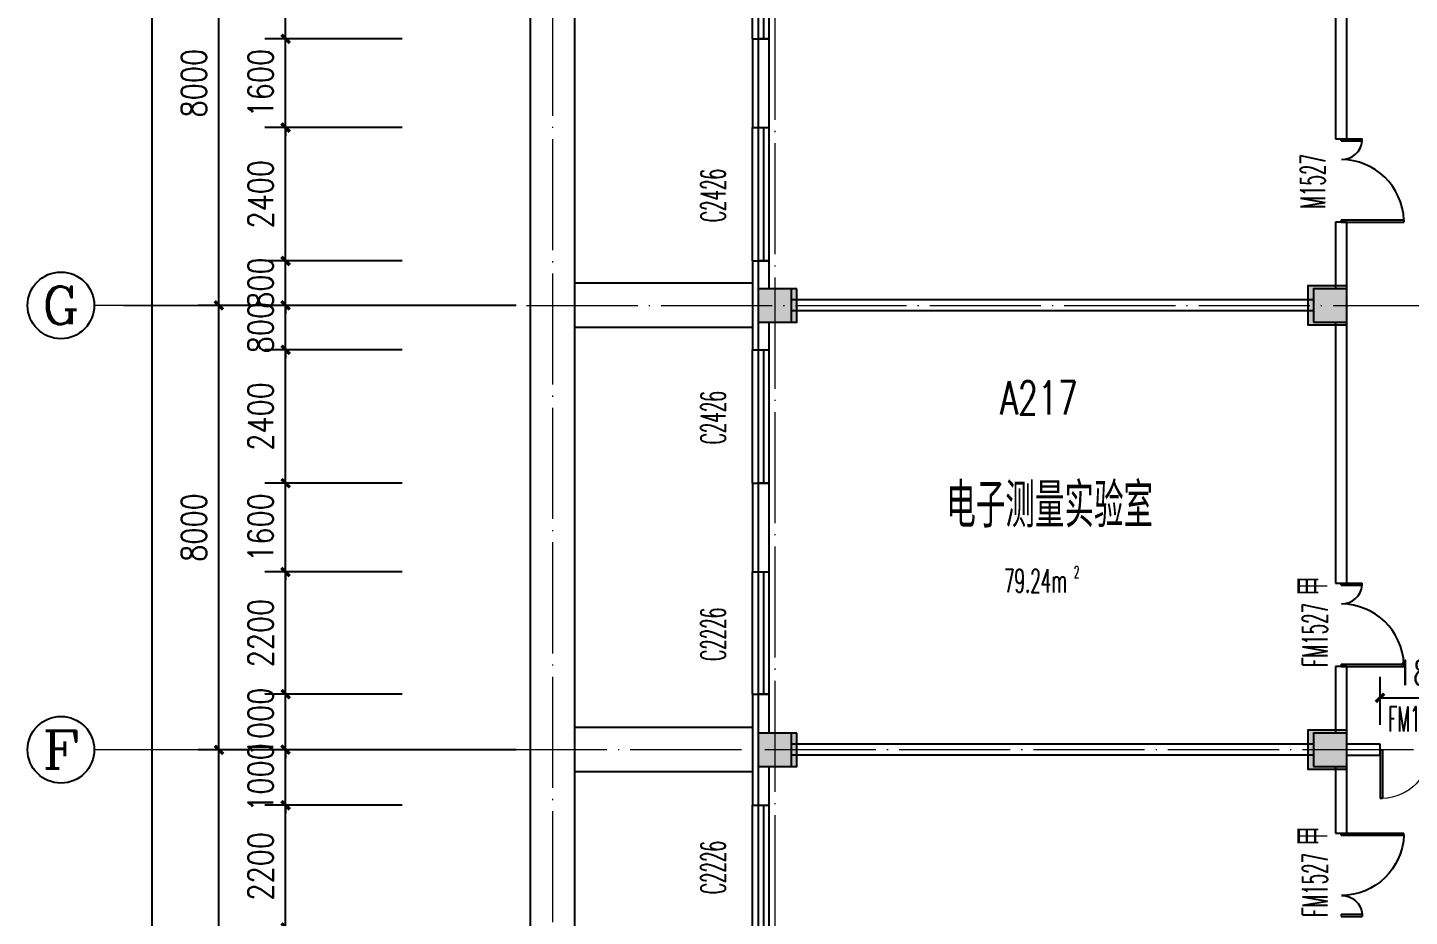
# Model space of a CAD drawing. Extents: x 1417642 to 3570900, y 124798 to 1191112.
# Drawn here: x 1430327 to 1455206, y 548771 to 564771 of the extents above; entities that cross this region are included whole.
import ezdxf
from ezdxf.enums import TextEntityAlignment as Align

# ---------------------------------------------------------------- set-up
doc = ezdxf.new("R2010")
doc.units = 0
doc.header["$LTSCALE"] = 1000
doc.header["$MEASUREMENT"] = 0
doc.linetypes.add('DOTE', pattern=[2.42, 2, -0.2, 0.02, -0.2])
doc.layers.get('0').update_dxf_attribs({"linetype": 'CONTINUOUS'})
doc.layers.get('Defpoints').update_dxf_attribs({"linetype": 'CONTINUOUS'})
for name, color, linetype in [('AXIS', 3, 'CONTINUOUS'), ('AXIS_TEXT', 7, 'CONTINUOUS'), ('colu', 2, 'CONTINUOUS'), ('COLUMN', 9, 'CONTINUOUS'), ('DOTE', 1, 'DOTE'), ('PUB_DIM', 3, 'CONTINUOUS'), ('PUB_HATCH', 8, 'CONTINUOUS'), ('PUB_TEXT', 40, 'CONTINUOUS'), ('SPACE', 7, 'CONTINUOUS'), ('STAIR', 2, 'CONTINUOUS'), ('SURFACE', 6, 'CONTINUOUS'), ('tiaozheng', 20, 'CONTINUOUS'), ('WALL', 4, 'CONTINUOUS'), ('WINDOW', 2, 'CONTINUOUS'), ('WINDOW_TEXT', 7, 'CONTINUOUS'), ('填充', 252, 'CONTINUOUS'), ('柱填充', 8, 'CONTINUOUS'), ('立面造型', 40, 'CONTINUOUS')]:
    doc.layers.add(name, color=color, linetype=linetype)
doc.styles.add('_TCH_AXIS', font='COMPLEX', dxfattribs={"bigfont": 'GBCBIG'})
doc.styles.add('_TCH_SPACE', font='ROMANS', dxfattribs={"width": 0.7, "height": 5, "bigfont": 'Z'})
doc.styles.add('_TCH_WINDOW', font='ROMANS.shx', dxfattribs={"width": 0.7, "height": 400, "bigfont": 'Z.shx'})
doc.styles.add('DIM_FONT', font='SIMPLEX.shx', dxfattribs={"width": 0.8})
doc.styles.add('Z', font='ROMANS', dxfattribs={"width": 0.7, "bigfont": 'Z'})
doc.dimstyles.new('DIMN150', dxfattribs={"dimscale": 1.5, "dimtxt": 300, "dimasz": 100, "dimexe": 250, "dimexo": 300, "dimgap": 150, "dimtad": 1, "dimdec": 0, "dimzin": 0, "dimdsep": 46, "dimtxsty": 'DIM_FONT', "dimblk": 'ARCHTICK', "dimcen": 0.09, "dimdle": 1.5, "dimclrt": 7, "dimazin": 2, "dimtfac": 1, "dimtdec": 0, "dimtix": 1, "dimtmove": 2, "dimatfit": 3, "dimldrblk": 'ARCHTICK', "dimfxl": 1, "dimtolj": 1, "dimtzin": 0, "dimarcsym": 0})

# ---------------------------------------------------------------- blocks, each defined once
blk = doc.blocks.new('896')
at = {"layer": '柱填充'}
h = blk.add_hatch(color=256, dxfattribs=at)
h.paths.add_polyline_path([(1580873, 568265), (1580873, 568965), (1580273, 568965), (1580273, 568265)])
h.paths.add_polyline_path([(1572873, 568265), (1572873, 568965), (1572273, 568965), (1572273, 568265)])
h.paths.add_polyline_path([(1564873, 568265), (1564873, 568965), (1564273, 568965), (1564273, 568265)])
h.paths.add_polyline_path([(1556873, 568265), (1556873, 568965), (1556273, 568965), (1556273, 568265)])
h.paths.add_polyline_path([(1546873, 568265), (1546873, 568965), (1546273, 568965), (1546273, 568265)])
h.paths.add_polyline_path([(1536873, 568265), (1536873, 568965), (1536273, 568965), (1536273, 568265)])
h.paths.add_polyline_path([(1533273, 568265), (1533273, 568965), (1532673, 568965), (1532673, 568265)])
h.paths.add_polyline_path([(1523273, 568365), (1523273, 568965), (1522673, 568965), (1522673, 568365)])
h.paths.add_polyline_path([(1590123, 558965), (1589423, 558965), (1589423, 558365), (1590123, 558365)])
h.paths.add_polyline_path([(1580923, 558365), (1580923, 559065), (1580223, 559065), (1580223, 558365)])
h.paths.add_polyline_path([(1572923, 558365), (1572923, 559065), (1572223, 559065), (1572223, 558365)])
h.paths.add_polyline_path([(1564923, 558365), (1564923, 559065), (1564223, 559065), (1564223, 558365)])
h.paths.add_polyline_path([(1556923, 558365), (1556923, 559065), (1556223, 559065), (1556223, 558365)])
h.paths.add_polyline_path([(1546923, 558365), (1546923, 559065), (1546223, 559065), (1546223, 558365)])
h.paths.add_polyline_path([(1536873, 558365), (1536873, 558965), (1536273, 558965), (1536273, 558365)])
h.paths.add_polyline_path([(1533273, 558365), (1533273, 558965), (1532673, 558965), (1532673, 558365)])
h.paths.add_polyline_path([(1523372, 558965), (1522672, 558965), (1522672, 558365), (1523372, 558365)])
h.paths.add_polyline_path([(1590123, 554765), (1590123, 555365), (1589523, 555365), (1589523, 554765)])
h.paths.add_polyline_path([(1580873, 554765), (1580873, 555365), (1580273, 555365), (1580273, 554765)])
h.paths.add_polyline_path([(1572873, 554765), (1572873, 555365), (1572273, 555365), (1572273, 554765)])
h.paths.add_polyline_path([(1564873, 554765), (1564873, 555365), (1564273, 555365), (1564273, 554765)])
h.paths.add_polyline_path([(1556873, 554765), (1556873, 555365), (1556273, 555365), (1556273, 554765)])
h.paths.add_polyline_path([(1546873, 554765), (1546873, 555365), (1546273, 555365), (1546273, 554765)])
h.paths.add_polyline_path([(1536873, 554765), (1536873, 555365), (1536273, 555365), (1536273, 554765)])
h.paths.add_polyline_path([(1533273, 554765), (1533273, 555365), (1532673, 555365), (1532673, 554765)])
h.paths.add_polyline_path([(1523372, 555365), (1522672, 555365), (1522672, 554765), (1523372, 554765)])
h.paths.add_polyline_path([(1590123, 546765), (1590123, 547365), (1589523, 547365), (1589523, 546765)])
h.paths.add_polyline_path([(1580873, 546765), (1580873, 547365), (1580273, 547365), (1580273, 546765)])
h.paths.add_polyline_path([(1572873, 546765), (1572873, 547365), (1572273, 547365), (1572273, 546765)])
h.paths.add_polyline_path([(1564873, 546765), (1564873, 547365), (1564273, 547365), (1564273, 546765)])
h.paths.add_polyline_path([(1556873, 546765), (1556873, 547365), (1556273, 547365), (1556273, 546765)])
h.paths.add_polyline_path([(1546873, 546715), (1546873, 547415), (1546173, 547415), (1546173, 546715)])
h.paths.add_polyline_path([(1536973, 546715), (1536973, 547415), (1536273, 547415), (1536273, 546715)])
h.paths.add_polyline_path([(1533273, 546715), (1533273, 547415), (1532573, 547415), (1532573, 546715)])
h.paths.add_polyline_path([(1523372, 547365), (1522672, 547365), (1522672, 546765), (1523372, 546765)])
h.paths.add_polyline_path([(1546873, 539365), (1546173, 539365), (1546173, 538765), (1546873, 538765)])
h.paths.add_polyline_path([(1536973, 538715), (1536973, 539415), (1536273, 539415), (1536273, 538715)])
h.paths.add_polyline_path([(1533273, 538715), (1533273, 539415), (1532573, 539415), (1532573, 538715)])
h.paths.add_polyline_path([(1523372, 539365), (1522672, 539365), (1522672, 538765), (1523372, 538765)])
h.paths.add_polyline_path([(1546873, 531365), (1546173, 531365), (1546173, 530765), (1546873, 530765)])
h.paths.add_polyline_path([(1536973, 530715), (1536973, 531415), (1536273, 531415), (1536273, 530715)])
h.paths.add_polyline_path([(1533273, 530715), (1533273, 531415), (1532573, 531415), (1532573, 530715)])
h.paths.add_polyline_path([(1523372, 531365), (1522672, 531365), (1522672, 530765), (1523372, 530765)])
h.paths.add_polyline_path([(1546873, 523365), (1546173, 523365), (1546173, 522765), (1546873, 522765)])
h.paths.add_polyline_path([(1536973, 522715), (1536973, 523415), (1536273, 523415), (1536273, 522715)])
h.paths.add_polyline_path([(1533273, 522715), (1533273, 523415), (1532573, 523415), (1532573, 522715)])
h.paths.add_polyline_path([(1523372, 523365), (1522672, 523365), (1522672, 522765), (1523372, 522765)])
h.paths.add_polyline_path([(1546873, 515365), (1546173, 515365), (1546173, 514765), (1546873, 514765)])
h.paths.add_polyline_path([(1536973, 514715), (1536973, 515415), (1536273, 515415), (1536273, 514715)])
h.paths.add_polyline_path([(1533273, 514715), (1533273, 515415), (1532573, 515415), (1532573, 514715)])
h.paths.add_polyline_path([(1523372, 515365), (1522672, 515365), (1522672, 514765), (1523372, 514765)])
h.paths.add_polyline_path([(1546873, 507365), (1546173, 507365), (1546173, 506765), (1546873, 506765)])
h.paths.add_polyline_path([(1536973, 506715), (1536973, 507415), (1536273, 507415), (1536273, 506715)])
h.paths.add_polyline_path([(1533273, 506715), (1533273, 507415), (1532573, 507415), (1532573, 506715)])
h.paths.add_polyline_path([(1523372, 507365), (1522672, 507365), (1522672, 506765), (1523372, 506765)])
h.paths.add_polyline_path([(1546873, 499365), (1546173, 499365), (1546173, 498765), (1546873, 498765)])
h.paths.add_polyline_path([(1536973, 498715), (1536973, 499415), (1536273, 499415), (1536273, 498715)])
h.paths.add_polyline_path([(1533273, 498715), (1533273, 499415), (1532573, 499415), (1532573, 498715)])
h.paths.add_polyline_path([(1523372, 499365), (1522672, 499365), (1522672, 498765), (1523372, 498765)])
h.paths.add_polyline_path([(1546873, 490765), (1546873, 491365), (1546273, 491365), (1546273, 490765)])
h.paths.add_polyline_path([(1536873, 490765), (1536873, 491365), (1536273, 491365), (1536273, 490765)])
h.paths.add_polyline_path([(1533273, 490765), (1533273, 491365), (1532673, 491365), (1532673, 490765)])
h.paths.add_polyline_path([(1523273, 490765), (1523273, 491365), (1522673, 491365), (1522673, 490765)])
at = {"layer": 'colu'}
for points in [[(1523372, 507365), (1522672, 507365), (1522672, 506765), (1523372, 506765)], [(1533273, 506715), (1533273, 507415), (1532573, 507415), (1532573, 506715)], [(1523372, 499365), (1522672, 499365), (1522672, 498765), (1523372, 498765)], [(1533273, 498715), (1533273, 499415), (1532573, 499415), (1532573, 498715)]]:
    blk.add_lwpolyline(points, close=True, dxfattribs=at)
blk = doc.blocks.new('_ArchTick')
at = {"color": 0, "linetype": 'ByBlock', "const_width": 0.4}
blk.add_lwpolyline([(-0.5, -0.5), (0.5, 0.5)], dxfattribs=at)
blk = doc.blocks.new('*D2759')
at = {"layer": 'Defpoints', "color": 0}
for p in [(1456479, 552706), (1454679, 551771), (1456479, 551771)]:
    blk.add_point(p, dxfattribs=at)
at = {"layer": 'PUB_DIM', "color": 0, "lineweight": -2}
for p, q in [((1454679, 552221), (1454679, 553081)), ((1456479, 552221), (1456479, 553081)), ((1454676, 552706), (1456481, 552706))]:
    blk.add_line(p, q, dxfattribs=at)
at = {"layer": 'PUB_DIM', "color": 0, "lineweight": -2, "xscale": 150, "yscale": 150, "zscale": 150, "rotation": 180}
blk.add_blockref('_ArchTick', (1454679, 552706), dxfattribs=at)
at = {"layer": 'PUB_DIM', "color": 0, "lineweight": -2, "xscale": 150, "yscale": 150, "zscale": 150}
blk.add_blockref('_ArchTick', (1456479, 552706), dxfattribs=at)
at = {"layer": 'PUB_DIM', "color": 7, "insert": (1455579, 553156), "char_height": 450, "attachment_point": 5, "style": 'DIM_FONT'}
blk.add_mtext('\\A1;1800', dxfattribs=at)
blk = doc.blocks.new('*D2823')
at = {"layer": 'Defpoints', "color": 0}
for p in [(1432572, 621371), (1436080, 621371), (1436080, 522771)]:
    blk.add_point(p, dxfattribs=at)
at = {"layer": 'PUB_DIM', "color": 0, "lineweight": -2}
for p, q in [((1435630, 621371), (1432197, 621371)), ((1432572, 522769), (1432572, 621373)), ((1435630, 522771), (1432197, 522771))]:
    blk.add_line(p, q, dxfattribs=at)
at = {"layer": 'PUB_DIM', "color": 0, "lineweight": -2, "xscale": 150, "yscale": 150, "zscale": 150}
for p, rotation in [((1432572, 621371), 90), ((1432572, 522771), 270)]:
    blk.add_blockref('_ArchTick', p, dxfattribs=dict(at, rotation=rotation))
at = {"layer": 'PUB_DIM', "color": 7, "insert": (1432122, 572071), "char_height": 450, "attachment_point": 5, "rotation": 90, "style": 'DIM_FONT'}
blk.add_mtext('\\A1;98600', dxfattribs=at)
blk = doc.blocks.new('*D2832')
at = {"layer": 'AXIS', "color": 0, "lineweight": -2}
for p, q in [((1439121, 567771), (1433397, 567771)), ((1433772, 559769), (1433772, 567773)), ((1439121, 559771), (1433397, 559771))]:
    blk.add_line(p, q, dxfattribs=at)
at = {"layer": 'Defpoints', "color": 0}
for p in [(1433772, 567771), (1439571, 567771), (1439571, 559771)]:
    blk.add_point(p, dxfattribs=at)
at = {"layer": 'AXIS', "color": 0, "lineweight": -2, "xscale": 150, "yscale": 150, "zscale": 150}
for p, rotation in [((1433772, 567771), 90), ((1433772, 559771), 270)]:
    blk.add_blockref('_ArchTick', p, dxfattribs=dict(at, rotation=rotation))
at = {"layer": 'AXIS', "color": 7, "insert": (1433322, 563771), "char_height": 450, "attachment_point": 5, "rotation": 90, "style": 'DIM_FONT'}
blk.add_mtext('\\A1;8000', dxfattribs=at)
blk = doc.blocks.new('*D2833')
at = {"layer": 'AXIS', "color": 0, "lineweight": -2}
for p, q in [((1439121, 559771), (1433397, 559771)), ((1433772, 551769), (1433772, 559773)), ((1439121, 551771), (1433397, 551771))]:
    blk.add_line(p, q, dxfattribs=at)
at = {"layer": 'Defpoints', "color": 0}
for p in [(1433772, 559771), (1439571, 559771), (1439571, 551771)]:
    blk.add_point(p, dxfattribs=at)
at = {"layer": 'AXIS', "color": 0, "lineweight": -2, "xscale": 150, "yscale": 150, "zscale": 150}
for p, rotation in [((1433772, 559771), 90), ((1433772, 551771), 270)]:
    blk.add_blockref('_ArchTick', p, dxfattribs=dict(at, rotation=rotation))
at = {"layer": 'AXIS', "color": 7, "insert": (1433322, 555771), "char_height": 450, "attachment_point": 5, "rotation": 90, "style": 'DIM_FONT'}
blk.add_mtext('\\A1;8000', dxfattribs=at)
blk = doc.blocks.new('*D2834')
at = {"layer": 'AXIS', "color": 0, "lineweight": -2}
for p, q in [((1439121, 551771), (1433397, 551771)), ((1433772, 543769), (1433772, 551773)), ((1439121, 543771), (1433397, 543771))]:
    blk.add_line(p, q, dxfattribs=at)
at = {"layer": 'Defpoints', "color": 0}
for p in [(1433772, 551771), (1439571, 551771), (1439571, 543771)]:
    blk.add_point(p, dxfattribs=at)
at = {"layer": 'AXIS', "color": 0, "lineweight": -2, "xscale": 150, "yscale": 150, "zscale": 150}
for p, rotation in [((1433772, 551771), 90), ((1433772, 543771), 270)]:
    blk.add_blockref('_ArchTick', p, dxfattribs=dict(at, rotation=rotation))
at = {"layer": 'AXIS', "color": 7, "insert": (1433322, 547771), "char_height": 450, "attachment_point": 5, "rotation": 90, "style": 'DIM_FONT'}
blk.add_mtext('\\A1;8000', dxfattribs=at)
blk = doc.blocks.new('*D2861')
at = {"layer": 'Defpoints', "color": 0}
for p in [(1434972, 566971), (1437521, 566971), (1437521, 564571)]:
    blk.add_point(p, dxfattribs=at)
at = {"layer": 'PUB_DIM', "color": 0, "lineweight": -2}
for p, q in [((1437071, 566971), (1434597, 566971)), ((1434972, 564569), (1434972, 566973)), ((1437071, 564571), (1434597, 564571))]:
    blk.add_line(p, q, dxfattribs=at)
at = {"layer": 'PUB_DIM', "color": 0, "lineweight": -2, "xscale": 150, "yscale": 150, "zscale": 150}
for p, rotation in [((1434972, 566971), 90), ((1434972, 564571), 270)]:
    blk.add_blockref('_ArchTick', p, dxfattribs=dict(at, rotation=rotation))
at = {"layer": 'PUB_DIM', "color": 7, "insert": (1434522, 565771), "char_height": 450, "attachment_point": 5, "rotation": 90, "style": 'DIM_FONT'}
blk.add_mtext('\\A1;2400', dxfattribs=at)
blk = doc.blocks.new('*D2862')
at = {"layer": 'Defpoints', "color": 0}
for p in [(1434972, 564571), (1437521, 564571), (1437521, 562971)]:
    blk.add_point(p, dxfattribs=at)
at = {"layer": 'PUB_DIM', "color": 0, "lineweight": -2}
for p, q in [((1437071, 564571), (1434597, 564571)), ((1434972, 564571), (1434972, 564721)), ((1434972, 562971), (1434972, 564571)), ((1437071, 562971), (1434597, 562971)), ((1434972, 562971), (1434972, 562821))]:
    blk.add_line(p, q, dxfattribs=at)
at = {"layer": 'PUB_DIM', "color": 0, "lineweight": -2, "xscale": 150, "yscale": 150, "zscale": 150}
for p, rotation in [((1434972, 564571), 270), ((1434972, 562971), 90)]:
    blk.add_blockref('_ArchTick', p, dxfattribs=dict(at, rotation=rotation))
at = {"layer": 'PUB_DIM', "color": 7, "insert": (1434522, 563771), "char_height": 450, "attachment_point": 5, "rotation": 90, "style": 'DIM_FONT'}
blk.add_mtext('\\A1;1600', dxfattribs=at)
blk = doc.blocks.new('*D2863')
at = {"layer": 'Defpoints', "color": 0}
for p in [(1434972, 562971), (1437521, 562971), (1437521, 560571)]:
    blk.add_point(p, dxfattribs=at)
at = {"layer": 'PUB_DIM', "color": 0, "lineweight": -2}
for p, q in [((1437071, 562971), (1434597, 562971)), ((1434972, 560569), (1434972, 562973)), ((1437071, 560571), (1434597, 560571))]:
    blk.add_line(p, q, dxfattribs=at)
at = {"layer": 'PUB_DIM', "color": 0, "lineweight": -2, "xscale": 150, "yscale": 150, "zscale": 150}
for p, rotation in [((1434972, 562971), 90), ((1434972, 560571), 270)]:
    blk.add_blockref('_ArchTick', p, dxfattribs=dict(at, rotation=rotation))
at = {"layer": 'PUB_DIM', "color": 7, "insert": (1434522, 561771), "char_height": 450, "attachment_point": 5, "rotation": 90, "style": 'DIM_FONT'}
blk.add_mtext('\\A1;2400', dxfattribs=at)
blk = doc.blocks.new('*D2864')
at = {"layer": 'Defpoints', "color": 0}
for p in [(1434972, 560571), (1437521, 560571), (1437521, 559771)]:
    blk.add_point(p, dxfattribs=at)
at = {"layer": 'PUB_DIM', "color": 0, "lineweight": -2}
for p, q in [((1437071, 560571), (1434597, 560571)), ((1434972, 560571), (1434972, 560721)), ((1434972, 559771), (1434972, 560571)), ((1437071, 559771), (1434597, 559771)), ((1434972, 559771), (1434972, 559621))]:
    blk.add_line(p, q, dxfattribs=at)
at = {"layer": 'PUB_DIM', "color": 0, "lineweight": -2, "xscale": 150, "yscale": 150, "zscale": 150}
for p, rotation in [((1434972, 560571), 270), ((1434972, 559771), 90)]:
    blk.add_blockref('_ArchTick', p, dxfattribs=dict(at, rotation=rotation))
at = {"layer": 'PUB_DIM', "color": 7, "insert": (1434522, 560171), "char_height": 450, "attachment_point": 5, "rotation": 90, "style": 'DIM_FONT'}
blk.add_mtext('\\A1;800', dxfattribs=at)
blk = doc.blocks.new('*D2865')
at = {"layer": 'Defpoints', "color": 0}
for p in [(1434972, 559771), (1437521, 559771), (1437521, 558971)]:
    blk.add_point(p, dxfattribs=at)
at = {"layer": 'PUB_DIM', "color": 0, "lineweight": -2}
for p, q in [((1437071, 559771), (1434597, 559771)), ((1434972, 559771), (1434972, 559921)), ((1434972, 558971), (1434972, 559771)), ((1437071, 558971), (1434597, 558971)), ((1434972, 558971), (1434972, 558821))]:
    blk.add_line(p, q, dxfattribs=at)
at = {"layer": 'PUB_DIM', "color": 0, "lineweight": -2, "xscale": 150, "yscale": 150, "zscale": 150}
for p, rotation in [((1434972, 559771), 270), ((1434972, 558971), 90)]:
    blk.add_blockref('_ArchTick', p, dxfattribs=dict(at, rotation=rotation))
at = {"layer": 'PUB_DIM', "color": 7, "insert": (1434522, 559371), "char_height": 450, "attachment_point": 5, "rotation": 90, "style": 'DIM_FONT'}
blk.add_mtext('\\A1;800', dxfattribs=at)
blk = doc.blocks.new('*D2866')
at = {"layer": 'Defpoints', "color": 0}
for p in [(1434972, 558971), (1437521, 558971), (1437521, 556571)]:
    blk.add_point(p, dxfattribs=at)
at = {"layer": 'PUB_DIM', "color": 0, "lineweight": -2}
for p, q in [((1437071, 558971), (1434597, 558971)), ((1434972, 556569), (1434972, 558973)), ((1437071, 556571), (1434597, 556571))]:
    blk.add_line(p, q, dxfattribs=at)
at = {"layer": 'PUB_DIM', "color": 0, "lineweight": -2, "xscale": 150, "yscale": 150, "zscale": 150}
for p, rotation in [((1434972, 558971), 90), ((1434972, 556571), 270)]:
    blk.add_blockref('_ArchTick', p, dxfattribs=dict(at, rotation=rotation))
at = {"layer": 'PUB_DIM', "color": 7, "insert": (1434522, 557771), "char_height": 450, "attachment_point": 5, "rotation": 90, "style": 'DIM_FONT'}
blk.add_mtext('\\A1;2400', dxfattribs=at)
blk = doc.blocks.new('*D2867')
at = {"layer": 'Defpoints', "color": 0}
for p in [(1434972, 556571), (1437521, 556571), (1437521, 554971)]:
    blk.add_point(p, dxfattribs=at)
at = {"layer": 'PUB_DIM', "color": 0, "lineweight": -2}
for p, q in [((1437071, 556571), (1434597, 556571)), ((1434972, 556571), (1434972, 556721)), ((1434972, 554971), (1434972, 556571)), ((1437071, 554971), (1434597, 554971)), ((1434972, 554971), (1434972, 554821))]:
    blk.add_line(p, q, dxfattribs=at)
at = {"layer": 'PUB_DIM', "color": 0, "lineweight": -2, "xscale": 150, "yscale": 150, "zscale": 150}
for p, rotation in [((1434972, 556571), 270), ((1434972, 554971), 90)]:
    blk.add_blockref('_ArchTick', p, dxfattribs=dict(at, rotation=rotation))
at = {"layer": 'PUB_DIM', "color": 7, "insert": (1434522, 555771), "char_height": 450, "attachment_point": 5, "rotation": 90, "style": 'DIM_FONT'}
blk.add_mtext('\\A1;1600', dxfattribs=at)
blk = doc.blocks.new('*D2868')
at = {"layer": 'Defpoints', "color": 0}
for p in [(1434972, 554971), (1437521, 554971), (1437521, 552771)]:
    blk.add_point(p, dxfattribs=at)
at = {"layer": 'PUB_DIM', "color": 0, "lineweight": -2}
for p, q in [((1437071, 554971), (1434597, 554971)), ((1434972, 552769), (1434972, 554973)), ((1437071, 552771), (1434597, 552771))]:
    blk.add_line(p, q, dxfattribs=at)
at = {"layer": 'PUB_DIM', "color": 0, "lineweight": -2, "xscale": 150, "yscale": 150, "zscale": 150}
for p, rotation in [((1434972, 554971), 90), ((1434972, 552771), 270)]:
    blk.add_blockref('_ArchTick', p, dxfattribs=dict(at, rotation=rotation))
at = {"layer": 'PUB_DIM', "color": 7, "insert": (1434522, 553871), "char_height": 450, "attachment_point": 5, "rotation": 90, "style": 'DIM_FONT'}
blk.add_mtext('\\A1;2200', dxfattribs=at)
blk = doc.blocks.new('*D2869')
at = {"layer": 'Defpoints', "color": 0}
for p in [(1434972, 552771), (1437521, 552771), (1437521, 551771)]:
    blk.add_point(p, dxfattribs=at)
at = {"layer": 'PUB_DIM', "color": 0, "lineweight": -2}
for p, q in [((1434972, 552771), (1434972, 552921)), ((1437071, 552771), (1434597, 552771)), ((1434972, 551771), (1434972, 552771)), ((1437071, 551771), (1434597, 551771)), ((1434972, 551771), (1434972, 551621))]:
    blk.add_line(p, q, dxfattribs=at)
at = {"layer": 'PUB_DIM', "color": 0, "lineweight": -2, "xscale": 150, "yscale": 150, "zscale": 150}
for p, rotation in [((1434972, 552771), 270), ((1434972, 551771), 90)]:
    blk.add_blockref('_ArchTick', p, dxfattribs=dict(at, rotation=rotation))
at = {"layer": 'PUB_DIM', "color": 7, "insert": (1434522, 552271), "char_height": 450, "attachment_point": 5, "rotation": 90, "style": 'DIM_FONT'}
blk.add_mtext('\\A1;1000', dxfattribs=at)
blk = doc.blocks.new('*D2870')
at = {"layer": 'Defpoints', "color": 0}
for p in [(1434972, 551771), (1437521, 551771), (1437521, 550771)]:
    blk.add_point(p, dxfattribs=at)
at = {"layer": 'PUB_DIM', "color": 0, "lineweight": -2}
for p, q in [((1434972, 551771), (1434972, 551921)), ((1437071, 551771), (1434597, 551771)), ((1434972, 550771), (1434972, 551771)), ((1437071, 550771), (1434597, 550771)), ((1434972, 550771), (1434972, 550621))]:
    blk.add_line(p, q, dxfattribs=at)
at = {"layer": 'PUB_DIM', "color": 0, "lineweight": -2, "xscale": 150, "yscale": 150, "zscale": 150}
for p, rotation in [((1434972, 551771), 270), ((1434972, 550771), 90)]:
    blk.add_blockref('_ArchTick', p, dxfattribs=dict(at, rotation=rotation))
at = {"layer": 'PUB_DIM', "color": 7, "insert": (1434522, 551271), "char_height": 450, "attachment_point": 5, "rotation": 90, "style": 'DIM_FONT'}
blk.add_mtext('\\A1;1000', dxfattribs=at)
blk = doc.blocks.new('*D2871')
at = {"layer": 'Defpoints', "color": 0}
for p in [(1434972, 550771), (1437521, 550771), (1437521, 548571)]:
    blk.add_point(p, dxfattribs=at)
at = {"layer": 'PUB_DIM', "color": 0, "lineweight": -2}
for p, q in [((1437071, 550771), (1434597, 550771)), ((1434972, 548569), (1434972, 550773)), ((1437071, 548571), (1434597, 548571))]:
    blk.add_line(p, q, dxfattribs=at)
at = {"layer": 'PUB_DIM', "color": 0, "lineweight": -2, "xscale": 150, "yscale": 150, "zscale": 150}
for p, rotation in [((1434972, 550771), 90), ((1434972, 548571), 270)]:
    blk.add_blockref('_ArchTick', p, dxfattribs=dict(at, rotation=rotation))
at = {"layer": 'PUB_DIM', "color": 7, "insert": (1434522, 549671), "char_height": 450, "attachment_point": 5, "rotation": 90, "style": 'DIM_FONT'}
blk.add_mtext('\\A1;2200', dxfattribs=at)
blk = doc.blocks.new('_FZH')
blk.add_lwpolyline([(-0.5, -0.5), (0.5, -0.5), (0.5, 0.5), (-0.5, 0.5)], close=True)
at = {"layer": 'PUB_HATCH'}
blk.add_solid([(-0.5, -0.5), (0.5, -0.5), (-0.5, 0.5), (0.5, 0.5)], dxfattribs=at)
blk = doc.blocks.new('$TCHSYS$WIN2D')
for p, q in [((-0.5, 0.5), (0.5, 0.5)), ((-0.5, 0.5), (-0.5, -0.5)), ((0.5, 0.5), (0.5, -0.5)), ((0.5, 0.167), (-0.5, 0.167)), ((0.5, -0.167), (-0.5, -0.167)), ((-0.5, -0.5), (0.5, -0.5))]:
    blk.add_line(p, q)
blk = doc.blocks.new('$DorLib2D$00000225')
at = {"color": 0}
for p, q in [((0.475, -0.001), (0.475, 0.752)), ((0.475, 0.752), (0.5, 0.752)), ((0.5, -0.001), (0.5, 0.752)), ((-0.5, 0), (-0.5, 0.252)), ((-0.475, 0.252), (-0.5, 0.252)), ((-0.475, 0), (-0.475, 0.252)), ((-0.475, 0), (-0.5, 0)), ((0.475, -0.001), (0.5, -0.001))]:
    blk.add_line(p, q, dxfattribs=at)
for centre, radius, start, end in [((0.505, -0.002), 0.755, 92.2493, 179.7238), ((-0.501, 0.003), 0.251, 359.7899, 84.0974)]:
    blk.add_arc(centre, radius, start, end, dxfattribs=at)
blk = doc.blocks.new('$DorLib2D$00000002')
for p, q in [((-0.5, 0), (-0.5, 0.4875)), ((-0.475, 0.4875), (-0.5, 0.4875)), ((-0.475, 0), (-0.475, 0.4875)), ((0.475, 0), (0.475, 0.4875)), ((0.475, 0.4875), (0.5, 0.4875)), ((0.5, 0), (0.5, 0.4875)), ((-0.5, 0), (-0.475, 0)), ((0.5, 0), (0.475, 0))]:
    blk.add_line(p, q)
at = {"lineweight": 13}
for centre, start, end in [((-0.4875, 0), 0, 88.53072), ((0.4875, 0), 91.46928, 180)]:
    blk.add_arc(centre, 0.4875, start, end, dxfattribs=at)

msp = doc.modelspace()

# ---------------------------------------------------------------- linework, layer by layer
at = {"layer": 'AXIS', "lineweight": 0}
for p, q in [((1437375.8, 559770.9, 0), (1431527.3, 559770.9, 0)), ((1437375.8, 551770.9, 0), (1431527.3, 551770.9, 0))]:
    msp.add_line(p, q, dxfattribs=at)
at = {"layer": 'AXIS'}
for centre in [(1430927.3, 559770.9), (1430927.3, 551770.9)]:
    msp.add_circle(centre, 600, dxfattribs=at)
at = {"layer": 'DOTE', "lineweight": 0}
msp.add_line((1432052.3, 559770.9, 0), (1590577.2, 559770.9, 0), dxfattribs=at)
at = {"layer": 'DOTE', "lineweight": 0, "elevation": 0}
for points in [[(1439778.7, 625685.4), (1439778.7, 515570.4)], [(1443778.7, 625610.7), (1443778.7, 515570.4)], [(1467378.7, 551770.9), (1432052.3, 551770.9)]]:
    msp.add_lwpolyline(points, dxfattribs=at)
at = {"layer": 'STAIR'}
for p, q in [((1440178.7, 542770.9, 0), (1440178.7, 599370.9, 0)), ((1443378.7, 560170.9, 0), (1440178.7, 560170.9, 0)), ((1443378.7, 559370.9, 0), (1440178.7, 559370.9, 0)), ((1443378.7, 552170.9, 0), (1440178.7, 552170.9, 0)), ((1443378.7, 551370.9, 0), (1440178.7, 551370.9, 0))]:
    msp.add_line(p, q, dxfattribs=at)
at = {"layer": 'SURFACE'}
for p, q in [((1443378.7, 564570.9), (1443478.7, 564570.9)), ((1443378.7, 564570.9), (1443378.7, 562970.9)), ((1443378.7, 562970.9), (1443478.7, 562970.9)), ((1443378.7, 560570.9), (1443478.7, 560570.9)), ((1443378.7, 560570.9), (1443378.7, 559770.9)), ((1443378.7, 559770.9), (1443378.7, 558970.9)), ((1443378.7, 558970.9), (1443478.7, 558970.9)), ((1443378.7, 556570.9), (1443478.7, 556570.9)), ((1443378.7, 556570.9), (1443378.7, 554970.9)), ((1443378.7, 554970.9), (1443478.7, 554970.9)), ((1443378.7, 552770.9), (1443478.7, 552770.9)), ((1443378.7, 552770.9), (1443378.7, 551570.9)), ((1443378.7, 551770.9), (1443378.7, 550770.9)), ((1443378.7, 550770.9), (1443478.7, 550770.9))]:
    msp.add_line(p, q, dxfattribs=at)
at = {"layer": 'WALL'}
for p, q in [((1453878.7, 567470.9), (1453878.7, 562770.9)), ((1454078.7, 562770.9), (1454078.7, 567470.9)), ((1443478.7, 564570.9), (1443478.7, 562970.9)), ((1443678.7, 564570.9), (1443478.7, 564570.9)), ((1443678.7, 562970.9), (1443678.7, 564570.9)), ((1443478.7, 562970.9), (1443678.7, 562970.9)), ((1453878.7, 562770.9), (1454078.7, 562770.9)), ((1454078.7, 561270.9), (1453878.7, 561270.9)), ((1453878.7, 561270.9), (1453878.7, 560070.9)), ((1454078.7, 560070.9), (1454078.7, 561270.9)), ((1443678.7, 560570.9), (1443478.7, 560570.9)), ((1443478.7, 560570.9), (1443478.7, 560070.9)), ((1443678.7, 560070.9), (1443678.7, 560570.9)), ((1453478.7, 559870.9), (1444078.7, 559870.9)), ((1453478.7, 559670.9), (1444078.7, 559670.9)), ((1443478.7, 559470.9), (1443478.7, 558970.9)), ((1443678.7, 558970.9), (1443678.7, 559470.9)), ((1453878.7, 559470.9), (1453878.7, 554770.9)), ((1454078.7, 554770.9), (1454078.7, 559470.9)), ((1443478.7, 558970.9), (1443678.7, 558970.9)), ((1443478.7, 556570.9), (1443478.7, 554970.9)), ((1443678.7, 556570.9), (1443478.7, 556570.9)), ((1443678.7, 554970.9), (1443678.7, 556570.9)), ((1443478.7, 554970.9), (1443678.7, 554970.9)), ((1453878.7, 554770.9), (1454078.7, 554770.9)), ((1454078.7, 553270.9), (1453878.7, 553270.9)), ((1453878.7, 553270.9), (1453878.7, 552070.9)), ((1454078.7, 552070.9), (1454078.7, 553270.9)), ((1443678.7, 552770.9), (1443478.7, 552770.9)), ((1443478.7, 552770.9), (1443478.7, 552070.9)), ((1443678.7, 552070.9), (1443678.7, 552770.9)), ((1453478.7, 551870.9), (1444078.7, 551870.9)), ((1454678.7, 551870.9), (1454078.7, 551870.9)), ((1454678.7, 551670.9), (1454678.7, 551870.9)), ((1453478.7, 551670.9), (1444078.7, 551670.9)), ((1454078.7, 551670.9), (1454678.7, 551670.9)), ((1443478.7, 551470.9), (1443478.7, 550770.9)), ((1443678.7, 550770.9), (1443678.7, 551470.9)), ((1453878.7, 551470.9), (1453878.7, 550270.9)), ((1454078.7, 550270.9), (1454078.7, 551470.9)), ((1443478.7, 550770.9), (1443678.7, 550770.9)), ((1453878.7, 550270.9), (1454078.7, 550270.9))]:
    msp.add_line(p, q, dxfattribs=at)
at = {"layer": '立面造型'}
msp.add_line((1439378.7, 542770.9, 0), (1439378.7, 621770.9, 0), dxfattribs=at)

# ---------------------------------------------------------------- block references
at = {"layer": 'COLUMN', "lineweight": 0, "xscale": 600, "yscale": 600, "zscale": 600}
for p in [(1443778.7, 559770.9, 0), (1453778.7, 559770.9, 0), (1443778.7, 551770.9, 0), (1453778.7, 551770.9, 0)]:
    msp.add_blockref('_FZH', p, dxfattribs=at)
at = {"layer": 'STAIR', "lineweight": 0, "yscale": -1500, "zscale": 200, "rotation": 90}
for p, xscale in [((1453978.7, 554020.9), -1500), ((1453978.7, 549520.9), 1500)]:
    msp.add_blockref('$DorLib2D$00000225', p, dxfattribs=dict(at, xscale=xscale))
at = {"layer": 'tiaozheng'}
msp.add_blockref('896', (-79194.1, 52705.8, 0), dxfattribs=at)
at = {"layer": 'WINDOW', "color": 2}
ref = msp.add_blockref('$TCHSYS$WIN2D', (1443528.7, 565770.9), dxfattribs=dict(at, xscale=-2400, yscale=-300, zscale=-2400, rotation=270))
ref.add_attrib('A', 'C2426', (1442893.1, 565272.1), dxfattribs={"layer": 'WINDOW_TEXT', "color": 2, "height": 446.25, "rotation": 90, "style": '_TCH_WINDOW', "width": 0.494118})
ref = msp.add_blockref('$TCHSYS$WIN2D', (1443528.7, 561770.9), dxfattribs=dict(at, xscale=-2400, yscale=-300, zscale=-2400, rotation=270))
ref.add_attrib('A', 'C2426', (1442893.1, 561272.1), dxfattribs={"layer": 'WINDOW_TEXT', "color": 2, "height": 446.25, "rotation": 90, "style": '_TCH_WINDOW', "width": 0.494118})
at = {"layer": 'WINDOW', "lineweight": 0}
ref = msp.add_blockref('$DorLib2D$00000225', (1453978.7, 562020.9), dxfattribs=dict(at, xscale=-1500, yscale=-1500, zscale=-1500, rotation=90))
ref.add_attrib('A', 'M1527', (1453689.3, 561511.6), dxfattribs={"layer": 'WINDOW_TEXT', "lineweight": 0, "height": 446.25, "rotation": 90, "style": '_TCH_WINDOW', "width": 0.494118})
at = {"layer": 'WINDOW', "color": 2}
ref = msp.add_blockref('$TCHSYS$WIN2D', (1443528.7, 557770.9), dxfattribs=dict(at, xscale=-2400, yscale=-300, zscale=-2400, rotation=270))
ref.add_attrib('A', 'C2426', (1442893.1, 557272.1), dxfattribs={"layer": 'WINDOW_TEXT', "color": 2, "height": 446.25, "rotation": 90, "style": '_TCH_WINDOW', "width": 0.494118})
ref = msp.add_blockref('$TCHSYS$WIN2D', (1443528.7, 553870.9), dxfattribs=dict(at, xscale=-2200, yscale=-300, zscale=-2200, rotation=270))
ref.add_attrib('A', 'C2226', (1442893.1, 553372.1), dxfattribs={"layer": 'WINDOW_TEXT', "color": 2, "height": 446.25, "rotation": 90, "style": '_TCH_WINDOW', "width": 0.494118})
at = {"layer": 'WINDOW', "lineweight": 0, "xscale": -1800, "yscale": 1800, "zscale": -1800, "rotation": 180}
msp.add_blockref('$DorLib2D$00000002', (1455578.7, 551770.9), dxfattribs=at)
at = {"layer": 'WINDOW', "color": 2}
ref = msp.add_blockref('$TCHSYS$WIN2D', (1443528.7, 549670.9), dxfattribs=dict(at, xscale=-2200, yscale=-300, zscale=-2200, rotation=270))
ref.add_attrib('A', 'C2226', (1442893.1, 549172.1), dxfattribs={"layer": 'WINDOW_TEXT', "color": 2, "height": 446.25, "rotation": 90, "style": '_TCH_WINDOW', "width": 0.494118})

# ---------------------------------------------------------------- texts
at = {"layer": 'AXIS_TEXT', "style": '_TCH_AXIS'}
for s, width, p, p2 in [('G', 1.166667, (1430587.9, 559431.5), (1431266.8, 559431.5)), ('F', 1.3125, (1430587.9, 551431.5), (1431266.8, 551431.5))]:
    msp.add_text(s, height=678.8, dxfattribs=dict(at, width=width)).set_placement(p, p2, align=Align.FIT)
at = {"layer": 'PUB_TEXT', "color": 1, "lineweight": 60, "style": 'Z', "width": 0.7}
msp.add_text('A217', height=600, dxfattribs=at).set_placement((1447835.1, 557803.5))
at = {"layer": 'SPACE', "style": '_TCH_SPACE', "width": 0.525}
for s, height, p in [('2', 210, (1449167.3, 554865.5, 0)), ('79.24m', 420, (1447907.3, 554603, 0))]:
    msp.add_text(s, height=height, dxfattribs=at).set_placement(p)
at = {"layer": 'WINDOW_TEXT', "style": '_TCH_WINDOW'}
for s, height, width, p in [('甲', 525, 0.7, (1453728.7, 554542.8)), ('FM1527', 446.25, 0.494118, (1453728.7, 553261.8)), ('甲', 525, 0.7, (1453728.7, 550042.8)), ('FM1527', 446.25, 0.494118, (1453728.7, 548761.8))]:
    msp.add_text(s, height=height, rotation=90, dxfattribs=dict(at, width=width)).set_placement(p)
at = {"layer": 'WINDOW_TEXT', "style": '_TCH_WINDOW', "width": 0.494118}
msp.add_text('FM1824', height=446.25, dxfattribs=at).set_placement((1454819.5, 552101.5))
at = {"layer": '填充', "insert": (1446867.3, 556570.7), "char_height": 800, "width": 4581.487, "attachment_point": 1, "style": '_TCH_WINDOW'}
msp.add_mtext('{\\C2;电子测量实验室}', dxfattribs=at)

# ---------------------------------------------------------------- dimensions: what is measured, and where the dimension line sits
at = {"layer": 'AXIS'}
for p1, p2, picture, middle in [((1439571.2, 559770.9), (1439571.2, 567770.9), '*D2832', (1433322.3, 563770.9)), ((1439571.2, 551770.9), (1439571.2, 559770.9), '*D2833', (1433322.3, 555770.9)), ((1439571.2, 543770.9), (1439571.2, 551770.9), '*D2834', (1433322.3, 547770.9))]:
    dim = msp.add_aligned_dim(p1=p1, p2=p2, distance=5799, dimstyle='DIMN150', dxfattribs=at)
    dim.commit()
    dim.dimension.update_dxf_attribs({"geometry": picture, "text_midpoint": middle})
at = {"layer": 'PUB_DIM'}
for p1, p2, distance, picture, middle in [((1436079.6, 522770.9), (1436079.6, 621370.9), 3507.3, '*D2823', (1432122.3, 572070.9)), ((1437521.3, 564570.9), (1437521.3, 566970.9), 2549, '*D2861', (1434522.3, 565770.9)), ((1437521.3, 562970.9), (1437521.3, 564570.9), 2549, '*D2862', (1434522.3, 563770.9)), ((1437521.3, 560570.9), (1437521.3, 562970.9), 2549, '*D2863', (1434522.3, 561770.9)), ((1437521.3, 559770.9), (1437521.3, 560570.9), 2549, '*D2864', (1434522.3, 560170.9)), ((1437521.3, 558970.9), (1437521.3, 559770.9), 2549, '*D2865', (1434522.3, 559370.9)), ((1437521.3, 556570.9), (1437521.3, 558970.9), 2549, '*D2866', (1434522.3, 557770.9)), ((1437521.3, 554970.9), (1437521.3, 556570.9), 2549, '*D2867', (1434522.3, 555770.9)), ((1437521.3, 552770.9), (1437521.3, 554970.9), 2549, '*D2868', (1434522.3, 553870.9)), ((1454678.7, 551770.9), (1456478.7, 551770.9), 935.4, '*D2759', (1455578.7, 553156.3)), ((1437521.3, 551770.9), (1437521.3, 552770.9), 2549, '*D2869', (1434522.3, 552270.9)), ((1437521.3, 550770.9), (1437521.3, 551770.9), 2549, '*D2870', (1434522.3, 551270.9)), ((1437521.3, 548570.9), (1437521.3, 550770.9), 2549, '*D2871', (1434522.3, 549670.9))]:
    dim = msp.add_aligned_dim(p1=p1, p2=p2, distance=distance, dimstyle='DIMN150', dxfattribs=at)
    dim.commit()
    dim.dimension.update_dxf_attribs({"geometry": picture, "text_midpoint": middle})

doc.saveas('drawing.dxf')
